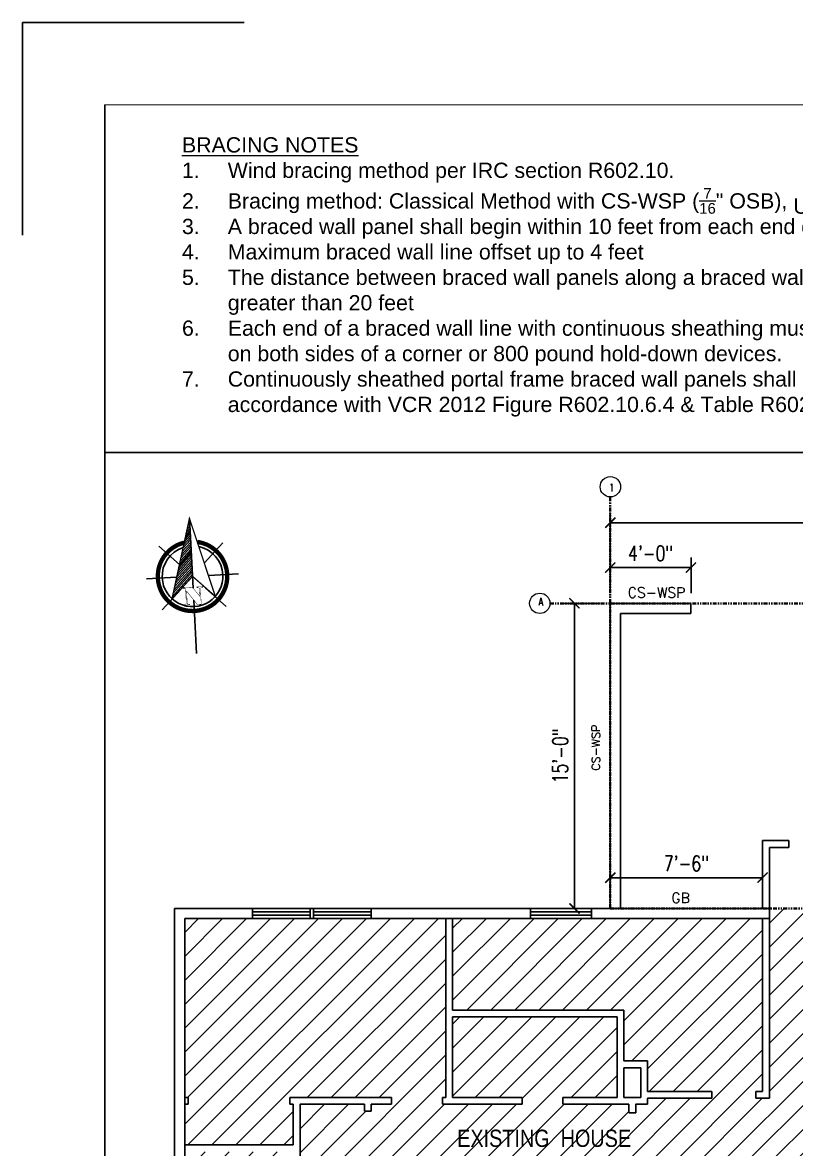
# Model space of a CAD drawing. Header units: inches. Extents: x -1842 to 12195, y -2228 to 2193.
# Drawn here: x 7546 to 8002, y -469 to 196 of the extents above; entities that cross this region are included whole.
import ezdxf

# ---------------------------------------------------------------- set-up
doc = ezdxf.new("R2010")
doc.units = ezdxf.units.IN
doc.header["$LTSCALE"] = 6
doc.header["$MEASUREMENT"] = 0
doc.linetypes.add('DASHED', pattern=[0.75, 0.5, -0.25])
doc.linetypes.add('Double Dash 3_8_', pattern=[1, 0.375, -0.125, 0.125, -0.125, 0.125, -0.125])
for name, color, linetype in [('A-Anno-Text-Sect', 7, 'Continuous'), ('Title Block', 7, 'Continuous'), ('TXT', 4, 'Continuous')]:
    doc.layers.add(name, color=color, linetype=linetype)
for name, color, linetype, lineweight in [('A-DETL', 90, 'Continuous', 9), ('G-ANNO-TEXT', 231, 'Continuous', 9), ('None', 7, 'Continuous', 0)]:
    doc.layers.add(name, color=color, linetype=linetype, lineweight=lineweight)
doc.styles.add('AGSROMANS', font='romans')
doc.styles.add('Arch-Dim', font='romans.shx', dxfattribs={"width": 0.75})
doc.styles.add('Arial', font='arial.ttf')
doc.styles.add('RomanS_B', font='', dxfattribs={"width": 0.75, "height": 4.549842})
doc.styles.get("Standard").update_dxf_attribs({"font": 'ARIALN.TTF'})
doc.styles.get('RomanS_B').set_extended_font_data('RomanS', bold=True)
doc.dimstyles.new('Aec-Arch-I-96', dxfattribs={"dimscale": 96, "dimtxt": 0.09375, "dimasz": 0.0625, "dimexe": 0.0625, "dimexo": 0.0625, "dimgap": 0.03125, "dimtad": 1, "dimdec": 4, "dimzin": 3, "dimdsep": 46, "dimlunit": 4, "dimtxsty": 'Arch-Dim', "dimblk": 'ARCHTICK', "dimcen": 0.09375, "dimazin": 2, "dimtfac": 0.75, "dimtdec": 4, "dimtix": 1, "dimtmove": 2, "dimatfit": 2, "dimfxl": 1, "dimtolj": 1, "dimtzin": 0, "dimarcsym": 0})

# ---------------------------------------------------------------- blocks, each defined once
blk = doc.blocks.new('_ARCHTICK')
at = {"color": 0, "linetype": 'ByBlock', "const_width": 0.15}
blk.add_lwpolyline([(-0.5, -0.5), (0.5, 0.5)], dxfattribs=at)
blk = doc.blocks.new('*D218')
at = {"layer": 'A-Anno-Text-Sect', "color": 0, "linetype": 'Continuous', "lineweight": -2, "transparency": 16777216}
for p, q in [((7892.65, -141.13), (7892.65, -93.58)), ((7892.65, -99.58), (8288.45, -99.58)), ((8288.45, -141.13), (8288.45, -93.58))]:
    blk.add_line(p, q, dxfattribs=at)
at = {"layer": 'Defpoints', "color": 0, "linetype": 'Continuous', "transparency": 16777216}
for p in [(8288.45, -99.58), (7892.65, -147.13), (8288.45, -147.13)]:
    blk.add_point(p, dxfattribs=at)
at = {"layer": 'A-Anno-Text-Sect', "color": 0, "linetype": 'Continuous', "lineweight": -2, "transparency": 16777216, "xscale": 6, "yscale": 6, "zscale": 6, "rotation": 180}
blk.add_blockref('_ARCHTICK', (7892.65, -99.58), dxfattribs=at)
at = {"layer": 'A-Anno-Text-Sect', "color": 0, "linetype": 'Continuous', "lineweight": -2, "transparency": 16777216, "xscale": 6, "yscale": 6, "zscale": 6}
blk.add_blockref('_ARCHTICK', (8288.45, -99.58), dxfattribs=at)
at = {"layer": 'A-Anno-Text-Sect', "color": 0, "linetype": 'Continuous', "transparency": 16777216, "insert": (8090.55, -91.22), "char_height": 9, "attachment_point": 5, "style": 'Arch-Dim'}
blk.add_mtext('\\A1;33\'-0"', dxfattribs=at)
blk = doc.blocks.new('*X137')
at = {"color": 0}
for p, q in [((146.95, -410.95), (147.62, -410.29)), ((147.15, -410.22), (147.62, -409.76)), ((147.35, -409.49), (147.62, -409.23)), ((147.55, -408.76), (147.62, -408.7)), ((145.96, -414.6), (147.62, -412.94)), ((146.16, -413.87), (147.62, -412.41)), ((146.36, -413.14), (147.62, -411.88)), ((146.55, -412.41), (147.62, -411.35)), ((146.75, -411.68), (147.62, -410.82)), ((144.96, -418.25), (147.62, -415.59)), ((145.16, -417.52), (147.62, -415.06)), ((145.36, -416.79), (147.62, -414.53)), ((145.56, -416.06), (147.62, -414)), ((145.76, -415.33), (147.62, -413.47)), ((144.16, -421.17), (147.62, -417.71)), ((144.36, -420.44), (147.62, -417.18)), ((144.56, -419.71), (147.62, -416.65)), ((144.76, -418.98), (147.62, -416.12)), ((143.16, -424.82), (147.62, -420.36)), ((143.36, -424.09), (147.62, -419.83)), ((143.56, -423.36), (147.62, -419.3)), ((143.76, -422.63), (147.62, -418.77)), ((143.96, -421.9), (147.62, -418.24)), ((142.76, -426.28), (147.62, -421.42)), ((142.96, -425.55), (147.62, -420.89))]:
    blk.add_line(p, q, dxfattribs=at)
blk = doc.blocks.new('North')
for p, q in [((-0.05, 18.32), (-0.05, 2.23)), ((-2.92, 7.82), (-7.42, 12.32)), ((2.82, 7.82), (7.32, 12.32)), ((-3.71, 4.95), (-10.67, 4.95)), ((3.61, 4.95), (10.57, 4.95)), ((-2.92, 2.08), (-7.42, -2.42)), ((2.82, 2.08), (7.32, -2.42)), ((-0.05, -0.54), (-0.05, -12.88))]:
    blk.add_line(p, q)
for points, const_width in [([(-5.06, -0.01), (-0.05, 18.32), (4.95, 0.05), (-0.05, 4.95), (-5.06, -0.01)], 0.3), ([(-1.6, -0.98), (-1.6, -1.05), (-1.59, -1.12), (-1.58, -1.18), (-1.57, -1.22), (-1.56, -1.27), (-1.54, -1.31), (-1.52, -1.33), (-1.5, -1.35), (-1.47, -1.37), (-1.44, -1.38), (-1.4, -1.4), (-1.34, -1.41), (-1.28, -1.42), (-1.21, -1.43), (-1.13, -1.43), (-1.05, -1.43), (-1.05, -1.59), (-2.39, -1.59), (-2.39, -1.43), (-2.35, -1.43), (-2.28, -1.43), (-2.21, -1.43), (-2.14, -1.42), (-2.09, -1.41), (-2.04, -1.4), (-2, -1.38), (-1.96, -1.37), (-1.94, -1.35), (-1.91, -1.33), (-1.88, -1.31), (-1.86, -1.27), (-1.85, -1.23), (-1.83, -1.18), (-1.82, -1.12), (-1.81, -1.06), (-1.81, -1), (-1.81, 2.29), (-2.39, 2.29), (-2.39, 2.44), (-0.21, 2.44), (1.39, 0.24), (1.39, 1.81), (1.39, 1.88), (1.38, 1.95), (1.37, 2), (1.36, 2.06), (1.35, 2.1), (1.33, 2.14), (1.31, 2.17), (1.29, 2.19), (1.26, 2.21), (1.22, 2.23), (1.17, 2.25), (1.12, 2.26), (1.06, 2.27), (0.99, 2.28), (0.92, 2.29), (0.84, 2.29), (0.82, 2.29), (0.82, 2.44), (2.16, 2.44), (2.16, 2.29), (2.12, 2.29), (2.04, 2.29), (1.98, 2.28), (1.92, 2.27), (1.86, 2.26), (1.81, 2.25), (1.77, 2.24), (1.73, 2.22), (1.71, 2.2), (1.69, 2.18), (1.67, 2.15), (1.65, 2.1), (1.63, 2.06), (1.62, 2.01), (1.61, 1.95), (1.61, 1.88), (1.61, 1.81), (1.61, -1.59), (0.7, -1.59), (-1.6, 1.62), (-1.6, -0.98), (-1.6, -0.98)], 0.1)]:
    blk.add_lwpolyline(points, dxfattribs=dict(const_width=const_width))
at = {"const_width": 1}
for points in [[(-8.05, 4.95, 1), (7.95, 4.95, 0.359415), (1.47, 12.8, 1)], [(-1.57, 12.8, 0.359415), (-8.05, 4.95, 1)]]:
    blk.add_lwpolyline(points, format="xyb", dxfattribs=at)
for start, end in [(105.027, 180), (0, 74.973), (180, 0)]:
    blk.add_arc((-0.05, 4.95), 7, start, end)
blk.add_blockref('*X137', (-147.67, 426.84))
blk = doc.blocks.new('*D222')
at = {"layer": 'A-Anno-Text-Sect', "color": 0, "linetype": 'Continuous', "lineweight": -2, "transparency": 16777216}
for p, q in [((7892.65, -141.13), (7892.65, -120)), ((7940.24, -126), (7892.65, -126)), ((7940.24, -141.13), (7940.24, -120))]:
    blk.add_line(p, q, dxfattribs=at)
at = {"layer": 'Defpoints', "color": 0, "linetype": 'Continuous', "transparency": 16777216}
for p in [(7892.65, -126), (7892.65, -147.13), (7940.24, -147.13)]:
    blk.add_point(p, dxfattribs=at)
at = {"layer": 'A-Anno-Text-Sect', "color": 0, "linetype": 'Continuous', "lineweight": -2, "transparency": 16777216, "xscale": 6, "yscale": 6, "zscale": 6, "rotation": 180}
blk.add_blockref('_ARCHTICK', (7892.65, -126), dxfattribs=at)
at = {"layer": 'A-Anno-Text-Sect', "color": 0, "linetype": 'Continuous', "lineweight": -2, "transparency": 16777216, "xscale": 6, "yscale": 6, "zscale": 6}
blk.add_blockref('_ARCHTICK', (7940.24, -126), dxfattribs=at)
at = {"layer": 'A-Anno-Text-Sect', "color": 0, "linetype": 'Continuous', "transparency": 16777216, "insert": (7916.44, -117.64), "char_height": 9, "attachment_point": 5, "style": 'Arch-Dim'}
blk.add_mtext('\\A1;4\'-0"', dxfattribs=at)
blk = doc.blocks.new('*D225')
at = {"layer": 'A-Anno-Text-Sect', "color": 0, "linetype": 'Continuous', "lineweight": -2, "transparency": 16777216}
for p, q in [((7886.65, -147.13), (7865.5, -147.13)), ((7871.5, -147.13), (7871.5, -327.13)), ((7886.65, -327.13), (7865.5, -327.13))]:
    blk.add_line(p, q, dxfattribs=at)
at = {"layer": 'Defpoints', "color": 0, "linetype": 'Continuous', "transparency": 16777216}
for p in [(7892.65, -147.13), (7871.5, -327.13), (7892.65, -327.13)]:
    blk.add_point(p, dxfattribs=at)
at = {"layer": 'A-Anno-Text-Sect', "color": 0, "linetype": 'Continuous', "lineweight": -2, "transparency": 16777216, "xscale": 6, "yscale": 6, "zscale": 6}
for p, rotation in [((7871.5, -147.13), 90), ((7871.5, -327.13), 270)]:
    blk.add_blockref('_ARCHTICK', p, dxfattribs=dict(at, rotation=rotation))
at = {"layer": 'A-Anno-Text-Sect', "color": 0, "linetype": 'Continuous', "transparency": 16777216, "insert": (7863.14, -237.13), "char_height": 9, "attachment_point": 5, "rotation": 90, "style": 'Arch-Dim'}
blk.add_mtext('\\A1;15\'-0"', dxfattribs=at)
blk = doc.blocks.new('*D238')
at = {"layer": 'A-Anno-Text-Sect', "color": 0, "linetype": 'Continuous', "lineweight": -2, "transparency": 16777216}
for p, q in [((7892.65, -321.13), (7892.65, -303)), ((7982.45, -321.13), (7982.45, -303)), ((7892.65, -309), (7982.45, -309))]:
    blk.add_line(p, q, dxfattribs=at)
at = {"layer": 'Defpoints', "color": 0, "linetype": 'Continuous', "transparency": 16777216}
for p in [(7982.45, -309), (7892.65, -327.13), (7982.45, -327.13)]:
    blk.add_point(p, dxfattribs=at)
at = {"layer": 'A-Anno-Text-Sect', "color": 0, "linetype": 'Continuous', "lineweight": -2, "transparency": 16777216, "xscale": 6, "yscale": 6, "zscale": 6, "rotation": 180}
blk.add_blockref('_ARCHTICK', (7892.65, -309), dxfattribs=at)
at = {"layer": 'A-Anno-Text-Sect', "color": 0, "linetype": 'Continuous', "lineweight": -2, "transparency": 16777216, "xscale": 6, "yscale": 6, "zscale": 6}
blk.add_blockref('_ARCHTICK', (7982.45, -309), dxfattribs=at)
at = {"layer": 'A-Anno-Text-Sect', "color": 0, "linetype": 'Continuous', "transparency": 16777216, "insert": (7937.55, -300.64), "char_height": 9, "attachment_point": 5, "style": 'Arch-Dim'}
blk.add_mtext('\\A1;7\'-6"', dxfattribs=at)

msp = doc.modelspace()

# ---------------------------------------------------------------- hatches: boundary and pattern name
at = {"layer": 'Title Block', "linetype": 'DASHED'}
h = msp.add_hatch(dxfattribs=at)
h.set_pattern_fill('ANSI31', color=253, scale=80)
h.set_pattern_definition([(45, (-2411.5, 0), (-7.071068, 7.071068), [])])
h.paths.add_polyline_path([(7747.6474611, -476.7288505), (7751.6474611, -476.7288505), (7751.6474611, -480.7288505), (7755.6474611, -480.7288505), (7755.6474611, -484.7288505), (7751.6474611, -484.7288505), (7751.6474611, -499.7288505), (7795.6474611, -499.7288505), (7795.6474611, -484.7288505), (7791.6474611, -484.7288505), (7791.6474611, -480.7288505), (7799.6474611, -480.7288505), (7799.6474611, -499.7288505), (7829.6474611, -499.7288505), (7829.6474611, -503.7288505), (7751.6474611, -503.7288505), (7751.6474611, -645.7288505), (7863.6474611, -645.7288505), (7863.6474611, -641.7288505), (7867.6474611, -641.7288505), (7867.6474611, -645.7288505), (7903.6474611, -645.7288505), (7903.6474611, -591.7288505), (7867.6474611, -591.7288505), (7867.6474611, -593.7288505), (7863.6474611, -593.7288505), (7863.6474611, -503.7288505), (7859.6474611, -503.7288505), (7859.6474611, -499.7288505), (7865.6474611, -499.7288505), (7865.6474611, -480.7288505, -1), (7867.6474611, -480.7288505), (7867.6474611, -481.7288505), (7903.6474611, -481.7288505), (7903.6474611, -477.7288505), (7907.6474611, -477.7288505), (7907.6474611, -482.7705402), (7911.6474611, -482.7705402), (7911.6474611, -486.7705402), (7907.6474611, -486.7705402), (7907.6474611, -645.7288505), (8036.4474611, -645.7288505), (8036.4474611, -514.7705402), (8023.0474611, -514.7705402), (8023.0474611, -510.7705402), (8036.4474611, -510.7705402), (8036.4474611, -486.7705402), (7949.6474611, -486.7705402), (7949.6474611, -510.7705402), (7963.0474611, -510.7705402), (7963.0474611, -514.7705402), (7945.6474611, -514.7705402), (7945.6474611, -486.7705402), (7941.6474611, -486.7705402), (7941.6474611, -482.7705402), (8036.4474611, -482.7705402), (8036.4474611, -478.0300219), (8042.4474611, -478.0300219), (8042.4474611, -442.0300219), (8036.4474611, -442.0300219), (8036.4474611, -333.1288505), (8036.4474611, -327.1288505), (7986.4617468, -327.1288505), (7986.4474611, -333.1288505), (7986.4474611, -439.1288505), (7978.4474611, -439.1288505), (7978.4474611, -435.1288505), (7982.4474611, -435.1288505), (7982.4474611, -333.1288505), (7930.6474611, -333.1288505), (7799.6474611, -333.1288505), (7799.6474611, -387.1288505), (7900.6474611, -387.1288505), (7900.6474611, -417.1288505), (7914.6474611, -417.1288505), (7914.6474611, -435.1288505), (7952.4474611, -435.1288505), (7952.4474611, -439.1288505), (7914.6474611, -439.1288505), (7914.6474611, -442.7288505), (7907.6474611, -442.7288505), (7907.6474611, -447.7288505), (7903.6474611, -447.7288505), (7903.6474611, -442.7288505), (7864.6474611, -442.7288505), (7864.6474611, -438.7288505), (7896.6474611, -438.7288505), (7896.6474611, -391.1288505), (7799.6474611, -391.1288505), (7799.6474611, -438.7288505), (7840.6474611, -438.7288505), (7840.6474611, -442.7288505), (7793.6474611, -442.7288505), (7793.6474611, -438.7288505), (7795.6474611, -438.7288505), (7795.6474611, -333.1288505), (7641.6474611, -333.1288505), (7641.6474611, -438.7288505), (7643.6474611, -438.7288505), (7643.6474611, -442.7288505), (7641.6474611, -442.7288505), (7641.6474611, -466.7288505), (7705.6474611, -466.7288505), (7705.6474611, -442.7288505), (7703.6474611, -442.7288505), (7703.6474611, -438.7288505), (7763.6474611, -438.7288505), (7763.6474611, -442.7288505), (7751.6474611, -442.7288505), (7751.6474611, -446.7288505), (7747.6474611, -446.7288505), (7747.6474611, -442.7288505), (7709.6474611, -442.7288505), (7709.6474611, -498.7288505), (7703.6474611, -498.7288505), (7703.6474611, -494.7288505), (7705.6474611, -494.7288505), (7705.6474611, -470.7288505), (7641.6474611, -470.7288505), (7641.6474611, -494.7288505), (7643.6474611, -494.7288505), (7643.6474611, -498.7288505), (7641.6474611, -498.7288505), (7641.6474611, -645.7288505), (7747.6474611, -645.7288505)])
h.paths.add_polyline_path([(7798.8566856, -473.6162557), (7906.5533965, -473.6162557), (7906.5533965, -452.3789124), (7798.8566856, -452.3789124)], flags=24)

# ---------------------------------------------------------------- linework, layer by layer
msp.add_line((7594.57696, -58.1865447), (9089.2361947, -58.1865447))
msp.add_lwpolyline([(7594.17696, 147.0156656, 0.5, 0.5, 0), (9089.2361947, 147.0156656, 0, 0, 0), (9089.2361947, -979.4335558, 0.5, 0.5, 0), (7594.17696, -979.4335558, 0.5, 0.5, 0)], format="xyseb")
at = {"const_width": 0.5}
msp.add_lwpolyline([(7594.57696, -979.4335558), (7594.57696, 147.0156656)], dxfattribs=at)
msp.add_lwpolyline([(7594.57696, -979.4335558), (7594.57696, 147.0156656)], dxfattribs=at)
at = {"layer": 'A-DETL', "linetype": 'Double Dash 3_8_', "lineweight": 40}
for p, q in [((7892.6474611, -84.6705164), (7892.6474611, -327.1288505)), ((7857.0651347, -147.1288505), (8317.0651347, -147.1288505)), ((7892.6474611, -327.1288505), (8319.2717121, -327.1288505))]:
    msp.add_line(p, q, dxfattribs=at)
at = {"layer": 'A-DETL'}
for centre in [(7892.6853022, -78.3369613), (7851.0651347, -147.1288505)]:
    msp.add_circle(centre, 6, dxfattribs=at)
at = {"layer": 'Title Block'}
for p, q in [((7676.803585, 195.5926256), (7546, 195.5926256)), ((7676.803585, 195.5926256), (7546, 195.5926256)), ((7676.803585, 195.5926256), (7546, 195.5926256)), ((7676.803585, 195.5926256), (7546, 195.5926256)), ((7676.803585, 195.5926256), (7546, 195.5926256)), ((7676.803585, 195.5926256), (7546, 195.5926256)), ((7546, 195.5926256), (7546, 70.1021456)), ((7546, 195.5926256), (7546, 70.1021456)), ((7546, 195.5926256), (7546, 70.1021456)), ((7546, 195.5926256), (7546, 70.1021456)), ((7676.803585, 195.5926256), (7546, 195.5926256)), ((7676.803585, 195.5926256), (7546, 195.5926256)), ((7676.803585, 195.5926256), (7546, 195.5926256)), ((7676.803585, 195.5926256), (7546, 195.5926256)), ((7676.803585, 195.5926256), (7546, 195.5926256)), ((7676.803585, 195.5926256), (7546, 195.5926256)), ((7546, 195.5926256), (7546, 70.1021456)), ((7546, 195.5926256), (7546, 70.1021456)), ((7546, 195.5926256), (7546, 70.1021456)), ((7546, 195.5926256), (7546, 70.1021456)), ((7594.57696, 147.0156656), (7594.57696, -979.4335558)), ((7892.6474611, -147.1288505), (7940.2351039, -147.1288505)), ((7892.6474611, -327.1288505), (7892.6474611, -147.1288505)), ((7940.2351039, -147.1288505), (7940.2351039, -153.1288505)), ((7898.6474611, -153.1288505), (7940.2351039, -153.1288505)), ((7898.6474611, -327.1288505), (7898.6474611, -153.1288505)), ((7982.4474611, -287.1288505), (7997.9474611, -287.1288505)), ((7982.4474611, -327.1288505), (7982.4474611, -287.1288505)), ((7986.4474611, -333.1288505), (7986.5474611, -291.1288505)), ((7986.5474611, -291.1288505), (7997.9474611, -291.1288505)), ((7992.4474611, -291.1288505), (7997.9474611, -291.1288505)), ((7997.9474611, -291.1288505), (7997.9474611, -287.1288505)), ((7635.6474611, -327.1288505), (7681.6474611, -327.1288505)), ((7635.6474611, -651.7288505), (7635.6474611, -327.1288505)), ((7635.6474611, -327.1288505), (7930.6474611, -327.1288505)), ((7681.6474611, -327.1288505), (7681.6474611, -333.1288505)), ((7681.6474611, -327.1288505), (7681.6474611, -333.1288505)), ((7715.6474611, -327.1288505), (7715.6474611, -333.1288505)), ((7717.6474611, -327.1288505), (7717.6474611, -333.1288505)), ((7751.6474611, -327.1288505), (7751.6474611, -333.1288505)), ((7751.6474611, -327.1288505), (7845.6474611, -327.1288505)), ((7751.6474611, -327.1288505), (7751.6474611, -333.1288505)), ((7845.6474611, -327.1288505), (7845.6474611, -333.1288505)), ((7845.6474611, -327.1288505), (7845.6474611, -333.1288505)), ((7860.6474611, -327.1288505), (7864.6474611, -327.1288505)), ((7881.6474611, -327.1288505), (7881.6474611, -333.1288505)), ((7881.6474611, -327.1288505), (7930.6474611, -327.1288505)), ((7881.6474611, -327.1288505), (7881.6474611, -333.1288505)), ((7930.6474611, -327.1288505), (7986.4617468, -327.1288505)), ((7641.6474611, -333.1288505), (7681.6474611, -333.1288505)), ((7641.6474611, -645.7288505), (7641.6474611, -333.1288505)), ((7641.6474611, -333.1288505), (7930.6474611, -333.1288505)), ((7751.6474611, -333.1288505), (7845.6474611, -333.1288505)), ((7795.6474611, -438.7288505), (7795.6474611, -333.1288505)), ((7799.6474611, -387.1288505), (7799.6474611, -333.1288505)), ((7881.6474611, -333.1288505), (7930.6474611, -333.1288505)), ((7930.6474611, -333.1288505), (7986.4474611, -333.1288505)), ((7982.4474611, -435.1288505), (7982.4474611, -333.1288505)), ((7986.4474611, -439.1288505), (7986.4474611, -333.1288505)), ((7799.6474611, -387.1288505), (7900.6474611, -387.1288505)), ((7799.6474611, -391.1288505), (7896.6474611, -391.1288505)), ((7799.6474611, -438.7288505), (7799.6474611, -391.1288505)), ((7896.6474611, -438.7288505), (7896.6474611, -391.1288505)), ((7900.6474611, -417.1288505), (7900.6474611, -387.1288505)), ((7900.6474611, -417.1288505), (7914.6474611, -417.1288505)), ((7914.6474611, -435.1288505), (7914.6474611, -417.1288505)), ((7900.6474611, -421.1288505), (7910.6474611, -421.1288505)), ((7900.6474611, -438.7288505), (7900.6474611, -421.1288505)), ((7910.6474611, -438.7288505), (7910.6474611, -421.1288505)), ((7641.6474611, -438.7288505), (7643.6474611, -438.7288505)), ((7643.6474611, -442.7288505), (7643.6474611, -438.7288505)), ((7703.6474611, -438.7288505), (7763.6474611, -438.7288505)), ((7703.6474611, -442.7288505), (7703.6474611, -438.7288505)), ((7763.6474611, -442.7288505), (7763.6474611, -438.7288505)), ((7793.6474611, -442.7288505), (7793.6474611, -438.7288505)), ((7793.6474611, -438.7288505), (7795.6474611, -438.7288505)), ((7799.6474611, -438.7288505), (7840.6474611, -438.7288505)), ((7840.6474611, -442.7288505), (7840.6474611, -438.7288505)), ((7864.6474611, -442.7288505), (7864.6474611, -438.7288505)), ((7864.6474611, -438.7288505), (7896.6474611, -438.7288505)), ((7900.6474611, -438.7288505), (7910.6474611, -438.7288505)), ((7914.6474611, -435.1288505), (7952.4474611, -435.1288505)), ((7952.4474611, -439.1288505), (7952.4474611, -435.1288505)), ((7978.4474611, -435.1288505), (7982.4474611, -435.1288505)), ((7978.4474611, -439.1288505), (7978.4474611, -435.1288505)), ((7641.6474611, -442.7288505), (7643.6474611, -442.7288505)), ((7703.6474611, -442.7288505), (7705.6474611, -442.7288505)), ((7705.6474611, -466.7288505), (7705.6474611, -442.7288505)), ((7709.6474611, -442.7288505), (7747.6474611, -442.7288505)), ((7709.6474611, -498.7288505), (7709.6474611, -442.7288505)), ((7747.6474611, -446.7288505), (7747.6474611, -442.7288505)), ((7751.6474611, -442.7288505), (7763.6474611, -442.7288505)), ((7751.6474611, -446.7288505), (7751.6474611, -442.7288505)), ((7793.6474611, -442.7288505), (7840.6474611, -442.7288505)), ((7864.6474611, -442.7288505), (7903.6474611, -442.7288505)), ((7903.6474611, -447.7288505), (7903.6474611, -442.7288505)), ((7907.6474611, -442.7288505), (7914.6474611, -442.7288505)), ((7907.6474611, -447.7288505), (7907.6474611, -442.7288505)), ((7914.6474611, -439.1288505), (7952.4474611, -439.1288505)), ((7914.6474611, -442.7288505), (7914.6474611, -439.1288505)), ((7978.4474611, -439.1288505), (7986.4474611, -439.1288505)), ((7747.6474611, -446.7288505), (7751.6474611, -446.7288505)), ((7903.6474611, -447.7288505), (7907.6474611, -447.7288505)), ((7641.6474611, -466.7288505), (7705.6474611, -466.7288505))]:
    msp.add_line(p, q, dxfattribs=at)
at = {"layer": 'TXT'}
for p, q in [((7681.6474611, -329.1288505), (7715.6474611, -329.1288505)), ((7681.6474611, -331.1288505), (7715.6474611, -331.1288505)), ((7717.6474611, -329.1288505), (7751.6474611, -329.1288505)), ((7717.6474611, -331.1288505), (7751.6474611, -331.1288505)), ((7845.6474611, -329.1288505), (7881.6474611, -329.1288505)), ((7845.6474611, -331.1288505), (7881.6474611, -331.1288505))]:
    msp.add_line(p, q, dxfattribs=at)

# ---------------------------------------------------------------- block references
at = {"xscale": 2.559999999999999, "yscale": 2.559999999999999, "zscale": 2.559999999999999, "rotation": 3.052882514792429}
msp.add_blockref('North', (7647.0521134, -143.8273458), dxfattribs=at)

# ---------------------------------------------------------------- texts
at = {"insert": (7802.3324566, -457.684769), "char_height": 10.2011616, "attachment_point": 1}
msp.add_mtext_dynamic_manual_height_columns('{\\fArial Narrow|b0|i0|c0|p34;EXISTING  HOUSE}', width=449.552153467, gutter_width=33.75, heights=[0], dxfattribs=at)
at = {"layer": 'G-ANNO-TEXT', "color": 7, "char_height": 4.5498418, "width": 11.664, "attachment_point": 1, "line_spacing_factor": 0.957141, "style": 'RomanS_B'}
for s, insert in [('1', (7891.9904706, -76.6169071)), ('A', (7850.3703031, -143.9430433))]:
    msp.add_mtext(s, dxfattribs=dict(at, insert=insert))
at = {"layer": 'None', "color": 7, "insert": (7640.0337304, 127.9060623), "char_height": 9, "width": 497.047113526, "attachment_point": 1, "style": 'Arial'}
msp.add_mtext('\\pxi-3,l3,t3;{\\LBRACING NOTES}\\P1.^IWind bracing method per IRC section R602.10.\\P{\\A1;2.^IBracing method: Classical Method with CS-WSP (\\H0.7x;\\S7/16;\\H1.42857x;" OSB)}, UNO.\\P3.^IA braced wall panel shall begin within 10 feet from each end of a braced wall line\\P4.^IMaximum braced wall line offset up to 4 feet\\P5.^IThe distance between braced wall panels along a braced wall line shall be no greater than 20 feet\\P{\\C0;6.^IEach end of a braced wall line with continuous sheathing must have a 24-inch panel on both sides of a corner or 800 pound hold-down devices.\\P7.^IContinuously sheathed portal frame braced wall panels shall be constructed in accordance with VCR 2012 Figure R602.10.6.4 & Table R602.10.6.4. }', dxfattribs=at)
at = {"layer": 'Title Block', "char_height": 6, "width": 299.701435645, "attachment_point": 3, "style": 'AGSROMANS'}
for s, insert in [('CS-WSP', (7936.8921338, -137.7836088)), ('GB', (7939.5, -317.9335443))]:
    msp.add_mtext(s, dxfattribs=dict(at, insert=insert))
at = {"layer": 'Title Block', "insert": (7881.7513452, -218.6676356), "char_height": 4.8, "width": 239.761148516, "attachment_point": 3, "rotation": 90, "style": 'AGSROMANS'}
msp.add_mtext('CS-WSP', dxfattribs=at)

# ---------------------------------------------------------------- dimensions: what is measured, and where the dimension line sits
at = {"layer": 'A-Anno-Text-Sect', "color": 6, "linetype": 'Continuous'}
for base, p1, p2, picture, middle in [((8288.4474611, -99.5761218), (7892.6474611, -147.1288505), (8288.4474611, -147.1288505), '*D218', (8090.5474611, -91.2189789)), ((7892.6474611, -126), (7940.2351039, -147.1288505), (7892.6474611, -147.1288505), '*D222', (7916.4412825, -117.6428571)), ((7982.4474611, -309), (7892.6474611, -327.1288505), (7982.4474611, -327.1288505), '*D238', (7937.5474611, -300.6428571))]:
    dim = msp.add_linear_dim(base=base, p1=p1, p2=p2, dimstyle='Aec-Arch-I-96', override={"dimdec": 0}, dxfattribs=at)
    dim.commit()
    dim.dimension.update_dxf_attribs({"geometry": picture, "text_midpoint": middle})
dim = msp.add_linear_dim(base=(7871.5, -327.1288505), p1=(7892.6474611, -147.1288505), p2=(7892.6474611, -327.1288505), angle=90, dimstyle='Aec-Arch-I-96', override={"dimdec": 0}, dxfattribs=at)
dim.commit()
dim.dimension.update_dxf_attribs({"geometry": '*D225', "text_midpoint": (7863.1428571, -237.1288505)})

doc.saveas('drawing.dxf')
